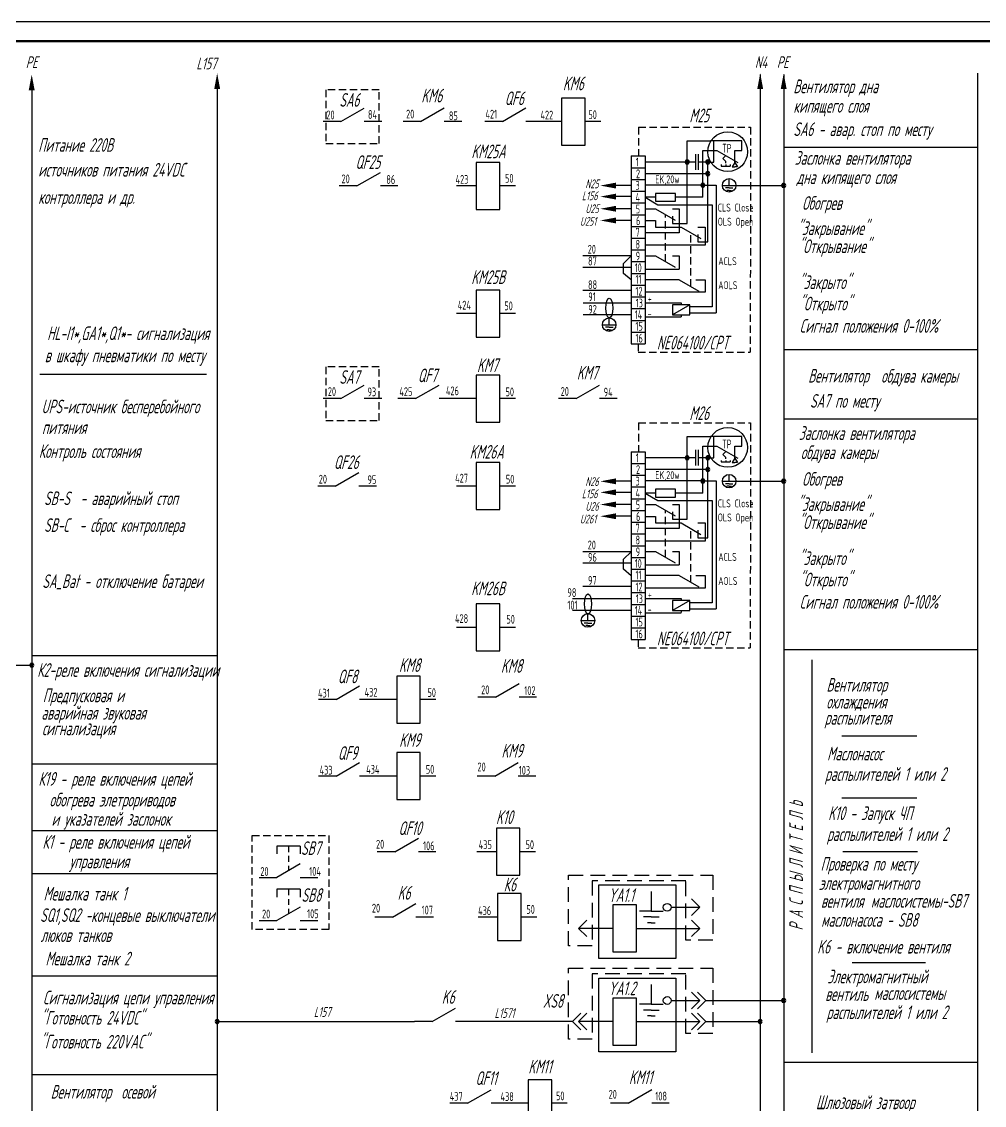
# Model space of a CAD drawing. Header units: millimetres. Extents: x 294 to 6216, y -3442 to 2720.
# Drawn here: x 1822.1 to 2068.2, y 532.4 to 809.3 of the extents above; entities that cross this region are included whole.
import ezdxf

# ---------------------------------------------------------------- set-up
doc = ezdxf.new("R2010")
doc.units = ezdxf.units.MM
doc.header["$LTSCALE"] = 15
for name, pattern in [('HIDDEN', [0.375, 0.25, -0.125]), ('HIDDEN2', [0.1875, 0.125, -0.0625]), ('K5LT_BASIC', [0]), ('K5LT_THIN', [0])]:
    doc.linetypes.add(name, pattern=pattern)
for name, color, linetype, lineweight in [('0.35 TEXT', 7, 'Continuous', 35), ('LWT 0.6', 7, 'Continuous', 50), ('LWT 0.7', 7, 'Continuous', 70)]:
    doc.layers.add(name, color=color, linetype=linetype, lineweight=lineweight)
doc.layers.add('ШТРИХОВАЯ', color=7, linetype='HIDDEN')
doc.layers.add('ШТРИХОВАЯ 2', color=7, linetype='HIDDEN2')
doc.styles.add('33', font='gost.shx', dxfattribs={"width": 0.75, "oblique": 15, "height": 2.5})
doc.styles.add('34', font='gost.shx', dxfattribs={"width": 0.75, "oblique": 15, "height": 3.5})

# ---------------------------------------------------------------- blocks, each defined once
blk = doc.blocks.new('НР контакт')
at = {"linetype": 'K5LT_BASIC'}
for p, q in [((4.5, 0), (10.5, 3.46)), ((4.5, 0), (0, 0)), ((15, 0), (10.5, 0))]:
    blk.add_line(p, q, dxfattribs=at)
blk = doc.blocks.new('Реле')
at = {"linetype": 'K5LT_BASIC'}
for p, q in [((5, 6), (5, -6)), ((11, 6), (5, 6)), ((11, -6), (11, 6)), ((5, 0), (0, 0)), ((15, 0), (11, 0)), ((5, -6), (11, -6))]:
    blk.add_line(p, q, dxfattribs=at)
blk = doc.blocks.new('Конденсатор постоянный')
at = {"linetype": 'K5LT_BASIC'}
for p, q in [((4.25, 0), (0, 0)), ((4.25, 4), (4.25, -4)), ((5.75, -4), (5.75, 4)), ((10, 0), (5.75, 0))]:
    blk.add_line(p, q, dxfattribs=at)
blk = doc.blocks.new('UZIEMIENIE')
for p, q in [((0, 0), (4.85, 0)), ((2.43, 0), (2.43, 2.43)), ((2.43, -0.92), (1.05, -0.92)), ((2.43, -1.78), (1.64, -1.78)), ((2.43, -0.92), (3.8, -0.92)), ((2.43, -1.78), (3.21, -1.78))]:
    blk.add_line(p, q)
blk.add_circle((2.43, 0), 2.43)
blk = doc.blocks.new('Кнопка НР без фикс лев')
at = {"linetype": 'K5LT_BASIC'}
for p, q in [((10.5, 8), (4.5, 8)), ((4.5, 8), (4.5, 6)), ((10.5, 8), (10.5, 6)), ((10.5, 3.46), (4.5, 0)), ((0, 0), (4.5, 0)), ((10.5, 0), (15, 0))]:
    blk.add_line(p, q, dxfattribs=at)
at = {"linetype": 'K5LT_THIN'}
for p, q in [((7.5, 8), (7.5, 6.5)), ((7.5, 5.5), (7.5, 4)), ((7.5, 3), (7.5, 1.73))]:
    blk.add_line(p, q, dxfattribs=at)

msp = doc.modelspace()

# ---------------------------------------------------------------- linework, layer by layer
for p, q in [((2675.845, 809.294, -0.041), (1625.845, 809.294, -0.041)), ((2010.892, 795.789, -0.041), (2010.892, 223.304, -0.041)), ((2016.892, 795.789, -0.041), (2016.892, 223.304, -0.041)), ((2066.454, 796.101, -0.041), (2066.454, 644.341, -0.041)), ((1872.083, 792.101, -0.041), (1872.083, 224.444, -0.041)), ((1824.672, 791.789, -0.041), (1824.672, 223.304, -0.041)), ((1992.245, 778.847, -0.041), (1998.146, 778.847, -0.041)), ((1992.245, 757.731, -0.041), (1992.245, 778.847, -0.041)), ((2006.153, 778.847, -0.041), (1998.146, 778.847, -0.041)), ((1999.024, 773.435, -0.041), (1999.024, 778.847, -0.041)), ((2006.153, 776.409, -0.041), (2006.153, 778.847, -0.041)), ((1996.229, 764.414, -0.041), (1996.229, 776.386, -0.041)), ((1996.229, 776.386, -0.041), (1999.82, 776.386, -0.041)), ((2004.403, 776.409, -0.041), (2006.153, 776.409, -0.041)), ((2016.892, 777.214, -0.041), (2066.454, 777.214, -0.041)), ((1977.876, 774.974, -0.041), (1981.445, 774.974, -0.041)), ((1977.876, 774.974, -0.041), (1977.876, 762.974, -0.041)), ((1981.445, 774.974, -0.041), (1981.445, 762.974, -0.041)), ((1997.245, 773.435, -0.041), (1998.457, 773.435, -0.041)), ((1997.483, 753.002, -0.041), (1997.483, 773.435, -0.041)), ((1998.457, 773.435, -0.041), (1999.024, 773.435, -0.041)), ((2004.403, 773.328, -0.041), (2003.75, 772.197, -0.041)), ((2004.403, 773.328, -0.041), (2005.056, 772.197, -0.041)), ((1977.876, 771.974, -0.041), (1981.445, 771.974, -0.041)), ((1982.639, 770.447, -0.041), (1981.445, 770.447, -0.041)), ((2003.75, 772.197, -0.041), (2004.403, 772.197, -0.041)), ((2005.056, 772.197, -0.041), (2004.403, 772.197, -0.041)), ((1977.876, 767.415, -0.041), (1974.01, 767.415, -0.041)), ((1977.876, 768.974, -0.041), (1981.445, 768.974, -0.041)), ((1996.229, 767.506, -0.041), (1981.445, 767.506, -0.041)), ((1996.229, 767.506, -0.041), (1999.605, 767.506, -0.041)), ((1999.605, 767.506, -0.041), (1999.605, 734.856, -0.041)), ((2004.679, 767.46, -0.041), (2016.892, 767.46, -0.041)), ((1977.876, 764.596, -0.041), (1974.01, 764.596, -0.041)), ((1977.876, 765.974, -0.041), (1981.445, 765.974, -0.041)), ((1984.151, 764.414, -0.041), (1981.445, 764.414, -0.041)), ((1981.445, 764.414, -0.041), (1984.712, 762.528, -0.041)), ((1996.229, 764.414, -0.041), (1989.275, 764.414, -0.041)), ((1977.876, 761.49, -0.041), (1974.01, 761.49, -0.041)), ((1977.876, 762.974, -0.041), (1981.445, 762.974, -0.041)), ((1977.876, 762.974, -0.041), (1981.445, 762.974, -0.041)), ((1977.876, 762.974, -0.041), (1977.876, 750.974, -0.041)), ((1981.445, 762.974, -0.041), (1981.445, 750.974, -0.041)), ((1981.445, 761.501, -0.041), (1984.123, 761.501, -0.041)), ((1984.712, 762.528, -0.041), (1998.611, 762.528, -0.041)), ((1988.443, 761.501, -0.041), (1990.148, 761.501, -0.041)), ((1990.148, 761.501, -0.041), (1990.148, 755.339, -0.041)), ((1998.611, 762.528, -0.041), (1998.611, 736.388, -0.041)), ((1977.876, 759.974, -0.041), (1981.445, 759.974, -0.041)), ((1977.876, 758.494, -0.041), (1974.01, 758.494, -0.041)), ((1977.876, 756.974, -0.041), (1981.445, 756.974, -0.041)), ((1981.445, 758.468, -0.041), (1984.123, 758.468, -0.041)), ((1984.123, 758.468, -0.041), (1984.123, 756.772, -0.041)), ((1984.123, 756.772, -0.041), (1990.668, 756.772, -0.041)), ((1988.443, 757.731, -0.041), (1992.245, 757.731, -0.041)), ((1994.988, 756.772, -0.041), (1996.839, 756.772, -0.041)), ((1996.839, 756.772, -0.041), (1996.839, 752.157, -0.041)), ((1977.876, 753.974, -0.041), (1981.445, 753.974, -0.041)), ((1990.148, 755.339, -0.041), (1981.445, 755.339, -0.041)), ((1977.876, 750.974, -0.041), (1981.445, 750.974, -0.041)), ((1977.876, 750.974, -0.041), (1981.445, 750.974, -0.041)), ((1977.876, 750.974, -0.041), (1981.445, 750.974, -0.041)), ((1977.876, 750.974, -0.041), (1977.876, 726.974, -0.041)), ((1996.839, 752.157, -0.041), (1981.445, 752.157, -0.041)), ((1981.445, 750.974, -0.041), (1981.445, 726.974, -0.041)), ((1994.988, 753.002, -0.041), (1997.483, 753.002, -0.041)), ((1977.876, 749.442, -0.041), (1965.518, 749.442, -0.041)), ((1977.876, 749.442, -0.041), (1975.922, 747.489, -0.041)), ((1977.876, 747.974, -0.041), (1981.445, 747.974, -0.041)), ((1981.445, 749.501, -0.041), (1984.123, 749.501, -0.041)), ((1988.443, 749.501, -0.041), (1990.148, 749.501, -0.041)), ((1990.148, 749.501, -0.041), (1990.148, 746.036, -0.041)), ((1977.876, 746.508, -0.041), (1965.518, 746.508, -0.041)), ((1975.922, 744.978, -0.041), (1975.922, 747.489, -0.041)), ((1977.876, 743.294, -0.041), (1975.922, 744.978, -0.041)), ((1977.876, 744.974, -0.041), (1981.445, 744.974, -0.041)), ((1981.445, 746.036, -0.041), (1990.148, 746.036, -0.041)), ((1990.148, 743.339, -0.041), (1981.445, 743.339, -0.041)), ((1994.468, 743.339, -0.041), (1996.839, 743.339, -0.041)), ((1996.839, 743.339, -0.041), (1996.839, 740.157, -0.041)), ((1977.876, 740.564, -0.041), (1965.518, 740.564, -0.041)), ((1977.876, 741.974, -0.041), (1981.445, 741.974, -0.041)), ((1996.839, 740.157, -0.041), (1981.445, 740.157, -0.041)), ((1977.876, 737.37, -0.041), (1965.634, 737.37, -0.041)), ((1977.876, 738.974, -0.041), (1981.445, 738.974, -0.041)), ((1981.445, 737.439, -0.041), (1990.696, 737.439, -0.041)), ((1992.898, 736.927, -0.041), (1988.494, 734.384, -0.041)), ((1990.696, 737.439, -0.041), (1990.696, 736.927, -0.041)), ((1977.876, 734.374, -0.041), (1965.634, 734.374, -0.041)), ((1977.876, 735.974, -0.041), (1981.445, 735.974, -0.041)), ((1981.445, 733.846, -0.041), (1990.696, 733.846, -0.041)), ((1990.696, 734.384, -0.041), (1990.696, 733.873, -0.041)), ((1998.611, 736.388, -0.041), (1992.898, 736.388, -0.041)), ((1992.898, 734.856, -0.041), (1999.605, 734.856, -0.041)), ((1977.876, 732.974, -0.041), (1981.445, 732.974, -0.041)), ((1977.876, 729.974, -0.041), (1981.445, 729.974, -0.041)), ((1977.876, 726.974, -0.041), (1981.445, 726.974, -0.041)), ((2016.892, 725.495, -0.041), (2066.454, 725.495, -0.041)), ((1826.767, 719.237, -0.041), (1869.365, 719.237, -0.041)), ((2016.892, 707.842, -0.041), (2066.454, 707.842, -0.041)), ((1992.245, 703.271, -0.041), (1998.146, 703.271, -0.041)), ((1992.245, 682.155, -0.041), (1992.245, 703.271, -0.041)), ((1996.229, 688.838, -0.041), (1996.229, 700.81, -0.041)), ((1996.229, 700.81, -0.041), (1999.82, 700.81, -0.041)), ((2006.153, 703.271, -0.041), (1998.146, 703.271, -0.041)), ((1999.024, 697.859, -0.041), (1999.024, 703.271, -0.041)), ((2004.403, 700.833, -0.041), (2006.153, 700.833, -0.041)), ((2006.153, 700.833, -0.041), (2006.153, 703.271, -0.041)), ((1977.876, 699.398, -0.041), (1981.445, 699.398, -0.041)), ((1977.876, 699.398, -0.041), (1977.876, 687.398, -0.041)), ((1981.445, 699.398, -0.041), (1981.445, 687.398, -0.041)), ((1997.245, 697.859, -0.041), (1998.457, 697.859, -0.041)), ((1997.483, 677.426, -0.041), (1997.483, 697.859, -0.041)), ((1998.457, 697.859, -0.041), (1999.024, 697.859, -0.041)), ((1977.876, 696.398, -0.041), (1981.445, 696.398, -0.041)), ((2004.403, 697.752, -0.041), (2003.75, 696.62, -0.041)), ((2003.75, 696.62, -0.041), (2004.403, 696.62, -0.041)), ((2004.403, 697.752, -0.041), (2005.056, 696.62, -0.041)), ((2005.056, 696.62, -0.041), (2004.403, 696.62, -0.041)), ((1977.876, 693.398, -0.041), (1981.445, 693.398, -0.041)), ((1982.639, 694.871, -0.041), (1981.445, 694.871, -0.041)), ((1977.876, 691.839, -0.041), (1974.01, 691.839, -0.041)), ((1977.876, 690.398, -0.041), (1981.445, 690.398, -0.041)), ((1996.229, 691.93, -0.041), (1981.445, 691.93, -0.041)), ((1996.229, 691.93, -0.041), (1999.605, 691.93, -0.041)), ((1999.605, 691.93, -0.041), (1999.605, 659.28, -0.041)), ((2004.679, 691.884, -0.041), (2016.892, 691.884, -0.041)), ((1977.876, 689.02, -0.041), (1974.01, 689.02, -0.041)), ((1977.876, 687.398, -0.041), (1981.445, 687.398, -0.041)), ((1977.876, 687.398, -0.041), (1981.445, 687.398, -0.041)), ((1977.876, 687.398, -0.041), (1977.876, 675.398, -0.041)), ((1984.151, 688.838, -0.041), (1981.445, 688.838, -0.041)), ((1981.445, 688.838, -0.041), (1984.712, 686.952, -0.041)), ((1981.445, 687.398, -0.041), (1981.445, 675.398, -0.041)), ((1984.712, 686.952, -0.041), (1998.611, 686.952, -0.041)), ((1996.229, 688.838, -0.041), (1989.275, 688.838, -0.041)), ((1998.611, 686.952, -0.041), (1998.611, 660.812, -0.041)), ((1977.876, 685.914, -0.041), (1974.01, 685.914, -0.041)), ((1977.876, 684.398, -0.041), (1981.445, 684.398, -0.041)), ((1981.445, 685.925, -0.041), (1984.123, 685.925, -0.041)), ((1988.443, 685.925, -0.041), (1990.148, 685.925, -0.041)), ((1990.148, 685.925, -0.041), (1990.148, 679.763, -0.041)), ((1977.876, 682.918, -0.041), (1974.01, 682.918, -0.041)), ((1977.876, 681.398, -0.041), (1981.445, 681.398, -0.041)), ((1981.445, 682.892, -0.041), (1984.123, 682.892, -0.041)), ((1984.123, 682.892, -0.041), (1984.123, 681.196, -0.041)), ((1984.123, 681.196, -0.041), (1990.668, 681.196, -0.041)), ((1988.443, 682.155, -0.041), (1992.245, 682.155, -0.041)), ((1994.988, 681.196, -0.041), (1996.839, 681.196, -0.041)), ((1996.839, 681.196, -0.041), (1996.839, 676.581, -0.041)), ((1990.148, 679.763, -0.041), (1981.445, 679.763, -0.041)), ((1977.876, 678.398, -0.041), (1981.445, 678.398, -0.041)), ((1996.839, 676.581, -0.041), (1981.445, 676.581, -0.041)), ((1994.988, 677.426, -0.041), (1997.483, 677.426, -0.041)), ((1977.876, 673.866, -0.041), (1965.518, 673.866, -0.041)), ((1977.876, 673.866, -0.041), (1975.922, 671.912, -0.041)), ((1977.876, 675.398, -0.041), (1981.445, 675.398, -0.041)), ((1977.876, 675.398, -0.041), (1981.445, 675.398, -0.041)), ((1977.876, 675.398, -0.041), (1981.445, 675.398, -0.041)), ((1977.876, 675.398, -0.041), (1977.876, 651.398, -0.041)), ((1981.445, 675.398, -0.041), (1981.445, 651.398, -0.041)), ((1981.445, 673.925, -0.041), (1984.123, 673.925, -0.041)), ((1988.443, 673.925, -0.041), (1990.148, 673.925, -0.041)), ((1990.148, 673.925, -0.041), (1990.148, 670.46, -0.041)), ((2066.454, 673.079, -0.041), (2066.454, 223.509, -0.041)), ((1977.876, 670.932, -0.041), (1965.518, 670.932, -0.041)), ((1975.922, 669.402, -0.041), (1975.922, 671.912, -0.041)), ((1977.876, 672.398, -0.041), (1981.445, 672.398, -0.041)), ((1981.445, 670.46, -0.041), (1990.148, 670.46, -0.041)), ((1977.876, 667.718, -0.041), (1975.922, 669.402, -0.041)), ((1977.876, 669.398, -0.041), (1981.445, 669.398, -0.041)), ((1990.148, 667.763, -0.041), (1981.445, 667.763, -0.041)), ((1994.468, 667.763, -0.041), (1996.839, 667.763, -0.041)), ((1996.839, 667.763, -0.041), (1996.839, 664.581, -0.041)), ((1977.876, 664.988, -0.041), (1965.518, 664.988, -0.041)), ((1977.876, 666.398, -0.041), (1981.445, 666.398, -0.041)), ((1996.839, 664.581, -0.041), (1981.445, 664.581, -0.041)), ((1977.876, 663.398, -0.041), (1981.445, 663.398, -0.041)), ((1981.445, 661.862, -0.041), (1990.696, 661.862, -0.041)), ((1990.696, 661.862, -0.041), (1990.696, 661.351, -0.041)), ((1977.876, 661.794, -0.041), (1962.891, 661.794, -0.041)), ((1977.876, 660.398, -0.041), (1981.445, 660.398, -0.041)), ((1992.898, 661.351, -0.041), (1988.494, 658.808, -0.041)), ((1998.611, 660.812, -0.041), (1992.898, 660.812, -0.041)), ((1992.898, 659.28, -0.041), (1999.605, 659.28, -0.041)), ((1977.876, 658.798, -0.041), (1962.891, 658.798, -0.041)), ((1977.876, 657.398, -0.041), (1981.445, 657.398, -0.041)), ((1981.445, 658.27, -0.041), (1990.696, 658.27, -0.041)), ((1990.696, 658.808, -0.041), (1990.696, 658.297, -0.041)), ((1977.876, 654.398, -0.041), (1981.445, 654.398, -0.041)), ((1977.876, 651.398, -0.041), (1981.445, 651.398, -0.041)), ((2016.892, 648.829, -0.041), (2066.454, 648.829, -0.041)), ((1824.672, 647.321, -0.041), (1872.083, 647.321, -0.041)), ((2024.097, 646.227, -0.02), (2024.097, 545.81, -0.02)), ((1803.726, 644.87, -0.041), (1824.679, 644.87, -0.041)), ((2031.788, 626.771, -0.041), (2050.925, 626.771, -0.041)), ((1824.672, 619.618, -0.041), (1872.083, 619.618, -0.041)), ((2031.788, 610.971, -0.041), (2050.925, 610.971, -0.041)), ((1824.672, 602.618, -0.041), (1872.083, 602.618, -0.041)), ((2031.972, 597.209, -0.041), (2051.109, 597.209, -0.041)), ((1824.672, 591.601, -0.041), (1872.083, 591.601, -0.041)), ((1969.611, 569.886, -0.041), (1969.611, 588.694, -0.041)), ((1969.611, 588.694, -0.041), (1989.325, 588.694, -0.041)), ((1983.045, 587.046, -0.041), (1983.045, 582.046, -0.041)), ((1989.325, 588.694, -0.041), (1989.325, 569.886, -0.041)), ((1995.488, 582.994, -0.041), (1993.366, 585.116, -0.041)), ((1973.252, 583.611, -0.041), (1973.252, 571.611, -0.041)), ((1979.252, 583.611, -0.041), (1973.252, 583.611, -0.041)), ((1979.252, 571.611, -0.041), (1979.252, 583.611, -0.041)), ((1983.045, 582.046, -0.041), (1980.045, 582.046, -0.041)), ((1983.045, 582.046, -0.041), (1986.045, 582.046, -0.041)), ((1988.119, 582.994, -0.041), (1995.488, 582.994, -0.041)), ((1995.488, 582.994, -0.041), (1993.366, 580.873, -0.041)), ((1964.43, 577.611, -0.041), (1966.551, 579.732, -0.041)), ((1983.045, 580.546, -0.041), (1981.045, 580.546, -0.041)), ((1983.045, 579.046, -0.041), (1982.045, 579.046, -0.041)), ((1983.045, 580.546, -0.041), (1985.045, 580.546, -0.041)), ((1983.045, 579.046, -0.041), (1984.045, 579.046, -0.041)), ((1995.488, 577.611, -0.041), (1993.366, 579.732, -0.041)), ((1973.252, 577.611, -0.041), (1964.43, 577.611, -0.041)), ((1973.252, 577.611, -0.041), (1964.43, 577.611, -0.041)), ((1964.43, 577.611, -0.041), (1966.551, 575.489, -0.041)), ((1979.252, 577.611, -0.041), (1995.488, 577.611, -0.041)), ((1995.488, 577.611, -0.041), (1993.366, 575.489, -0.041)), ((1973.252, 571.611, -0.041), (1979.252, 571.611, -0.041)), ((1989.325, 569.886, -0.041), (1969.611, 569.886, -0.041)), ((2034.373, 568.856, -0.041), (2053.173, 568.856, -0.041)), ((1824.672, 565.467, -0.041), (1872.083, 565.467, -0.041)), ((1969.611, 546.066, -0.041), (1969.611, 564.874, -0.041)), ((1969.611, 564.874, -0.041), (1989.325, 564.874, -0.041)), ((1983.045, 563.226, -0.041), (1983.045, 558.226, -0.041)), ((1989.325, 564.874, -0.041), (1989.325, 546.066, -0.041)), ((1973.252, 559.791, -0.041), (1973.252, 547.791, -0.041)), ((1979.252, 559.791, -0.041), (1973.252, 559.791, -0.041)), ((1979.252, 547.791, -0.041), (1979.252, 559.791, -0.041)), ((1995.488, 559.175, -0.041), (1993.366, 561.296, -0.041)), ((1996.988, 559.175, -0.041), (1994.866, 561.296, -0.041)), ((1983.045, 558.226, -0.041), (1980.045, 558.226, -0.041)), ((1983.045, 556.726, -0.041), (1981.045, 556.726, -0.041)), ((1983.045, 558.226, -0.041), (1986.045, 558.226, -0.041)), ((1983.045, 556.726, -0.041), (1985.045, 556.726, -0.041)), ((1988.119, 559.175, -0.041), (1995.488, 559.175, -0.041)), ((1995.488, 559.175, -0.041), (1993.366, 557.054, -0.041)), ((1996.988, 559.175, -0.041), (1994.866, 557.054, -0.041)), ((1996.988, 559.175, -0.041), (2016.887, 559.175, -0.041)), ((1962.93, 553.791, -0.041), (1965.051, 555.912, -0.041)), ((1964.43, 553.791, -0.041), (1966.551, 555.912, -0.041)), ((1983.045, 555.226, -0.041), (1982.045, 555.226, -0.041)), ((1983.045, 555.226, -0.041), (1984.045, 555.226, -0.041)), ((1995.488, 553.791, -0.041), (1993.366, 555.912, -0.041)), ((1996.988, 553.791, -0.041), (1994.866, 555.912, -0.041)), ((1872.083, 553.791, -0.041), (1922.524, 553.791, -0.041)), ((1936.421, 553.791, -0.041), (1934.244, 553.791, -0.041)), ((1962.93, 553.791, -0.041), (1936.421, 553.791, -0.041)), ((1962.93, 553.791, -0.041), (1965.051, 551.67, -0.041)), ((1973.252, 553.791, -0.041), (1964.43, 553.791, -0.041)), ((1964.43, 553.791, -0.041), (1966.551, 551.67, -0.041)), ((1979.252, 553.791, -0.041), (1995.488, 553.791, -0.041)), ((1995.488, 553.791, -0.041), (1993.366, 551.67, -0.041)), ((1996.988, 553.791, -0.041), (1994.866, 551.67, -0.041)), ((1996.988, 553.791, -0.041), (2010.892, 553.791, -0.041)), ((1989.325, 546.066, -0.041), (1969.611, 546.066, -0.041)), ((1973.252, 547.791, -0.041), (1979.252, 547.791, -0.041)), ((2016.892, 543.389, -0.041), (2066.454, 543.389, -0.041)), ((1824.672, 540.254, -0.041), (1872.083, 540.254, -0.041))]:
    msp.add_line(p, q)
at = {"linetype": 'K5LT_BASIC'}
for p, q in [((1999.82, 776.386, -0.041), (2005.173, 773.297, -0.041)), ((2004.403, 773.328, -0.041), (2004.403, 776.409, -0.041)), ((1989.005, 773.435, -0.041), (1981.445, 773.435, -0.041)), ((1992.245, 773.435, -0.041), (1989.005, 773.435, -0.041)), ((2000.937, 772.764, -0.041), (2000.937, 772.379, -0.041)), ((2001.322, 774.305, -0.041), (2002.092, 775.075, -0.041)), ((2001.322, 774.305, -0.041), (2002.092, 773.535, -0.041)), ((2002.092, 773.149, -0.041), (2002.092, 773.535, -0.041)), ((2002.092, 772.764, -0.041), (2002.092, 772.379, -0.041)), ((2003.248, 772.764, -0.041), (2003.248, 772.379, -0.041)), ((1997.483, 770.447, -0.041), (1982.639, 770.447, -0.041)), ((2000.937, 772.379, -0.041), (2001.322, 772.379, -0.041)), ((2001.322, 772.379, -0.041), (2003.248, 772.379, -0.041)), ((1984.123, 761.501, -0.041), (1989.163, 758.592, -0.041)), ((1988.443, 759.638, -0.041), (1988.443, 757.731, -0.041)), ((1990.668, 756.772, -0.041), (1995.708, 753.863, -0.041)), ((1994.988, 754.909, -0.041), (1994.988, 753.002, -0.041)), ((1984.123, 749.501, -0.041), (1989.163, 746.592, -0.041)), ((1990.148, 743.339, -0.041), (1995.188, 740.43, -0.041)), ((1999.82, 700.81, -0.041), (2005.173, 697.721, -0.041)), ((2004.403, 697.752, -0.041), (2004.403, 700.833, -0.041)), ((1989.005, 697.859, -0.041), (1981.445, 697.859, -0.041)), ((1992.245, 697.859, -0.041), (1989.005, 697.859, -0.041)), ((2001.322, 698.729, -0.041), (2002.092, 699.499, -0.041)), ((2001.322, 698.729, -0.041), (2002.092, 697.958, -0.041)), ((2002.092, 697.573, -0.041), (2002.092, 697.958, -0.041)), ((2000.937, 697.188, -0.041), (2000.937, 696.803, -0.041)), ((2000.937, 696.803, -0.041), (2001.322, 696.803, -0.041)), ((2001.322, 696.803, -0.041), (2003.248, 696.803, -0.041)), ((2002.092, 697.188, -0.041), (2002.092, 696.803, -0.041)), ((2003.248, 697.188, -0.041), (2003.248, 696.803, -0.041)), ((1997.483, 694.871, -0.041), (1982.639, 694.871, -0.041)), ((1984.123, 685.925, -0.041), (1989.163, 683.016, -0.041)), ((1988.443, 684.062, -0.041), (1988.443, 682.155, -0.041)), ((1990.668, 681.196, -0.041), (1995.708, 678.287, -0.041)), ((1994.988, 679.333, -0.041), (1994.988, 677.426, -0.041)), ((1984.123, 673.925, -0.041), (1989.163, 671.016, -0.041)), ((1990.148, 667.763, -0.041), (1995.188, 664.854, -0.041))]:
    msp.add_line(p, q, dxfattribs=at)
at = {"elevation": -0.041}
for points in [[(1824.672, 791.789, 1.5, 0, 0), (1824.672, 795.789, 0, 0, 0)], [(1872.083, 792.101, 1.5, 0, 0), (1872.083, 796.101, 0, 0, 0)], [(2010.892, 792.101, 1.5, 0, 0), (2010.892, 796.101, 0, 0, 0)], [(2016.892, 792.101, 1.5, 0, 0), (2016.892, 796.101, 0, 0, 0)], [(1974.01, 767.415, 1.5, 0, 0), (1970.01, 767.415, 0, 0, 0)], [(1974.01, 764.596, 1.5, 0, 0), (1970.01, 764.596, 0, 0, 0)], [(1974.01, 761.49, 1.5, 0, 0), (1970.01, 761.49, 0, 0, 0)], [(1974.01, 758.494, 1.5, 0, 0), (1970.01, 758.494, 0, 0, 0)], [(1974.01, 691.839, 1.5, 0, 0), (1970.01, 691.839, 0, 0, 0)], [(1974.01, 689.02, 1.5, 0, 0), (1970.01, 689.02, 0, 0, 0)], [(1974.01, 685.914, 1.5, 0, 0), (1970.01, 685.914, 0, 0, 0)], [(1974.01, 682.918, 1.5, 0, 0), (1970.01, 682.918, 0, 0, 0)]]:
    msp.add_lwpolyline(points, format="xyseb", dxfattribs=at)
for points in [[(1984.151, 765.425), (1984.151, 763.403), (1989.275, 763.403), (1989.275, 765.425)], [(1988.494, 734.384), (1992.898, 734.384), (1992.898, 736.927), (1988.494, 736.927)], [(1984.151, 689.849), (1984.151, 687.827), (1989.275, 687.827), (1989.275, 689.849)], [(1988.494, 658.808), (1992.898, 658.808), (1992.898, 661.351), (1988.494, 661.351)]]:
    msp.add_lwpolyline(points, close=True, dxfattribs=at)
for centre, radius in [((2002.582, 776.074, -0.041), 5.073), ((2002.582, 700.498, -0.041), 5.073), ((1987.119, 582.994, -0.041), 1), ((1987.119, 559.175, -0.041), 1)]:
    msp.add_circle(centre, radius)
for centre in [(1972.311, 736.098, -0.041), (1966.871, 660.522, -0.041)]:
    msp.add_ellipse(centre, major_axis=(0, -2.534), ratio=0.3524779)
at = {"layer": 'LWT 0.6'}
msp.add_line((1645.845, 804.294, -0.041), (2670.845, 804.294, -0.041), dxfattribs=at)
at = {"layer": 'LWT 0.7'}
for centre, start, end in [((1992.245, 773.435, -0.041), 0, 180), ((1992.245, 773.435, -0.041), 180, 0), ((1997.483, 773.435, -0.041), 0, 180), ((1997.483, 773.435, -0.041), 180, 0), ((1997.483, 770.447, -0.041), 0, 180), ((1997.483, 770.447, -0.041), 180, 0), ((1996.229, 767.506, -0.041), 0, 180), ((1996.229, 767.506, -0.041), 180, 0), ((2016.892, 767.46, -0.041), 0, 180), ((2016.892, 767.46, -0.041), 180, 0), ((1992.245, 697.859, -0.041), 0, 180), ((1992.245, 697.859, -0.041), 180, 0), ((1997.483, 697.859, -0.041), 0, 180), ((1997.483, 697.859, -0.041), 180, 0), ((1997.483, 694.871, -0.041), 0, 180), ((1996.229, 691.93, -0.041), 0, 180), ((1997.483, 694.871, -0.041), 180, 0), ((2016.892, 691.884, -0.041), 0, 180), ((1996.229, 691.93, -0.041), 180, 0), ((2016.892, 691.884, -0.041), 180, 0), ((1824.679, 644.87, -0.041), 0, 180), ((1824.679, 644.87, -0.041), 180, 0), ((2016.887, 559.175, -0.041), 0, 180), ((2016.887, 559.175, -0.041), 180, 0), ((1872.083, 553.791, -0.041), 0, 180), ((2010.892, 553.791, -0.041), 0, 180), ((1872.083, 553.791, -0.041), 180, 0), ((2010.892, 553.791, -0.041), 180, 0)]:
    msp.add_arc(centre, 0.375, start, end, dxfattribs=at)
at = {"layer": 'ШТРИХОВАЯ'}
for p, q in [((1961.854, 573.124, -0.041), (1961.854, 591.239, -0.041)), ((1961.854, 591.239, -0.041), (1998.786, 591.239, -0.041)), ((1998.786, 591.239, -0.041), (1998.786, 574.576, -0.041)), ((1991.87, 589.787, -0.041), (1967.94, 589.787, -0.041)), ((1967.94, 589.787, -0.041), (1967.94, 573.124, -0.041)), ((1991.87, 574.576, -0.041), (1991.87, 589.787, -0.041)), ((1998.786, 574.576, -0.041), (1991.87, 574.576, -0.041)), ((1967.94, 573.124, -0.041), (1961.854, 573.124, -0.041)), ((1961.854, 549.305, -0.041), (1961.854, 567.419, -0.041)), ((1961.854, 567.419, -0.041), (1998.786, 567.419, -0.041)), ((1991.87, 565.968, -0.041), (1967.94, 565.968, -0.041)), ((1967.94, 565.968, -0.041), (1967.94, 549.305, -0.041)), ((1991.87, 550.757, -0.041), (1991.87, 565.968, -0.041)), ((1998.786, 567.419, -0.041), (1998.786, 550.757, -0.041)), ((1967.94, 549.305, -0.041), (1961.854, 549.305, -0.041)), ((1998.786, 550.757, -0.041), (1991.87, 550.757, -0.041))]:
    msp.add_line(p, q, dxfattribs=at)
at = {"layer": 'ШТРИХОВАЯ', "linetype": 'HIDDEN2', "elevation": -0.041}
msp.add_lwpolyline([(1880.991, 601.363), (1900.599, 601.363), (1900.599, 577.335), (1880.991, 577.335)], close=True, dxfattribs=at)
at = {"layer": 'ШТРИХОВАЯ 2'}
for p, q in [((1979.778, 782.323, -0.041), (2008.443, 782.323, -0.041)), ((1979.778, 782.323, -0.041), (1979.778, 774.974, -0.041)), ((2008.443, 782.323, -0.041), (2008.325, 724.845, -0.041)), ((1986.643, 748.046, -0.041), (1986.643, 760.046, -0.041)), ((1993.188, 741.585, -0.041), (1993.188, 755.317, -0.041)), ((1979.66, 726.974, -0.041), (1979.66, 724.845, -0.041)), ((1979.66, 724.845, -0.041), (2008.325, 724.845, -0.041)), ((1979.778, 706.747, -0.041), (2008.443, 706.747, -0.041)), ((1979.778, 706.747, -0.041), (1979.778, 699.398, -0.041)), ((2008.443, 706.747, -0.041), (2008.325, 649.269, -0.041)), ((1986.643, 672.47, -0.041), (1986.643, 684.47, -0.041)), ((1993.188, 666.008, -0.041), (1993.188, 679.741, -0.041)), ((1979.66, 651.398, -0.041), (1979.66, 649.269, -0.041)), ((1979.66, 649.269, -0.041), (2008.325, 649.269, -0.041))]:
    msp.add_line(p, q, dxfattribs=at)
at = {"layer": 'ШТРИХОВАЯ 2', "elevation": -0.041}
for points in [[(1899.819, 778.197), (1913.49, 778.197), (1913.49, 791.869), (1899.819, 791.869)], [(1899.819, 707.391), (1913.49, 707.391), (1913.49, 721.062), (1899.819, 721.062)]]:
    msp.add_lwpolyline(points, close=True, dxfattribs=at)

# ---------------------------------------------------------------- block references
for name, p in [('Реле', (1955.109, 783.777, -0.041)), ('НР контакт', (1899.166, 783.766, -0.041)), ('НР контакт', (1919.592, 783.777, -0.041)), ('НР контакт', (1940.495, 783.777, -0.041)), ('Реле', (1933.299, 767.307, -0.041)), ('НР контакт', (1903.299, 767.307, -0.041)), ('Реле', (1933.299, 734.689, -0.041)), ('Реле', (1933.299, 712.97, -0.041)), ('НР контакт', (1899.166, 712.97, -0.041)), ('НР контакт', (1918.299, 712.97, -0.041)), ('НР контакт', (1959.34, 712.97, -0.041)), ('Реле', (1933.299, 690.642, -0.041)), ('НР контакт', (1897.782, 690.642, -0.041)), ('Реле', (1933.299, 654.531, -0.041)), ('Реле', (1912.98, 636.085, -0.041)), ('НР контакт', (1938.749, 636.69, -0.041)), ('НР контакт', (1897.98, 636.085, -0.041)), ('Реле', (1912.98, 616.511, -0.041)), ('НР контакт', (1897.98, 616.511, -0.041)), ('НР контакт', (1938.531, 616.511, -0.041)), ('Реле', (1938.489, 597.199, -0.041)), ('Кнопка НР без фикс лев', (1882.797, 590.621, -0.041)), ('НР контакт', (1913.012, 597.199, -0.041)), ('Кнопка НР без фикс лев', (1882.797, 579.602, -0.041)), ('Реле', (1938.774, 580.491, -0.041)), ('НР контакт', (1912.38, 580.491, -0.041)), ('НР контакт', (1922.524, 553.791, -0.041)), ('Реле', (1946.587, 532.93, -0.02)), ('НР контакт', (1931.587, 532.93, -0.02)), ('НР контакт', (1972.657, 532.939, -0.02))]:
    msp.add_blockref(name, p)
for name, p, xscale, yscale, zscale in [('Конденсатор постоянный', (1992.245, 773.435, -0.041), 0.5, 0.5, 0.5), ('UZIEMIENIE', (2001.23, 767.46, -0.041), 0.711002539814217, 0.711002539817855, 0.7110025398181037), ('UZIEMIENIE', (1970.56, 731.849, -0.041), 0.711002539814217, 0.711002539817855, 0.7110025398181037), ('Конденсатор постоянный', (1992.245, 697.859, -0.041), 0.5, 0.5, 0.5), ('UZIEMIENIE', (2001.23, 691.884, -0.041), 0.711002539814217, 0.711002539817855, 0.7110025398181037), ('UZIEMIENIE', (1965.12, 656.273, -0.041), 0.711002539814217, 0.711002539817855, 0.7110025398181037)]:
    msp.add_blockref(name, p, dxfattribs=dict(xscale=xscale, yscale=yscale, zscale=zscale))

# ---------------------------------------------------------------- texts
at = {"style": '33', "width": 0.8}
for s, p in [('TP', (2001.151, 775.825, -0.041)), ('1', (1979.08, 772.29, -0.041)), ('2', (1979.147, 769.297, -0.041)), ('3', (1979.031, 766.34, -0.041)), ('4', (1979.031, 763.292, -0.041)), ('5', (1979.08, 760.29, -0.041)), ('6', (1979.147, 757.297, -0.041)), ('7', (1979.031, 754.34, -0.041)), ('8', (1979.031, 751.292, -0.041)), ('9', (1979.08, 748.29, -0.041)), ('10', (1978.83, 745.297, -0.041)), ('11', (1979.031, 742.34, -0.041)), ('12', (1979.031, 739.292, -0.041)), ('13', (1979.08, 736.29, -0.041)), ('14', (1978.83, 733.297, -0.041)), ('15', (1979.031, 730.34, -0.041)), ('16', (1979.031, 727.292, -0.041)), ('TP', (2001.151, 700.248, -0.041)), ('1', (1979.08, 696.713, -0.041)), ('2', (1979.147, 693.721, -0.041)), ('3', (1979.031, 690.764, -0.041)), ('4', (1979.031, 687.716, -0.041)), ('5', (1979.08, 684.713, -0.041)), ('6', (1979.147, 681.721, -0.041)), ('7', (1979.031, 678.764, -0.041)), ('8', (1979.031, 675.716, -0.041)), ('9', (1979.08, 672.713, -0.041)), ('10', (1978.83, 669.721, -0.041)), ('11', (1979.031, 666.764, -0.041)), ('12', (1979.031, 663.716, -0.041)), ('13', (1979.08, 660.713, -0.041)), ('14', (1978.83, 657.721, -0.041)), ('15', (1979.031, 654.764, -0.041)), ('16', (1979.031, 651.716, -0.041))]:
    msp.add_text(s, height=2.25, dxfattribs=at).set_placement(p)
at = {"layer": '0.35 TEXT', "oblique": 15}
for s, height, style, width, p in [('PE', 3, '33', 0.8, (1823.167, 797.437, -0.041)), ('N4', 3, '33', 0.8, (2009.54, 797.437, -0.041)), ('PE', 3, '33', 0.8, (2015.156, 797.437, -0.041)), ('L157', 3, '33', 0.8, (1866.77, 797.115, -0.041)), ('KM6', 3.5, '34', 0.75, (1960.449, 791.746, -0.041)), ('KM6', 3.5, '34', 0.75, (1924.271, 788.649, -0.041)), ('Вентилятор дна  ', 3.5, '34', 0.75, (2019.372, 791.019, -0.041)), ('SA6', 3.5, '34', 0.75, (1903.308, 787.548, -0.041)), ('QF6', 3.5, '34', 0.75, (1945.575, 787.966, -0.041)), ('M25', 3.5, '34', 0.75, (1992.781, 783.584, -0.041)), ('кипящего слоя', 3.5, '34', 0.75, (2019.372, 786.041, -0.041)), ('SA6 - авар. стоп по месту', 3.5, '34', 0.75, (2019.351, 780.059, -0.041)), ('Питание 220В', 3.5, '34', 0.75, (1826.329, 776.037, -0.041)), ('KМ25А', 3.5, '34', 0.75, (1937.06, 774.4, -0.041)), ('Заслонка вентилятора ', 3.5, '34', 0.75, (2019.687, 772.731, -0.041)), ('источников питания 24VDC', 3.5, '34', 0.75, (1826.329, 769.721, -0.041)), ('QF25', 3.5, '34', 0.75, (1907.418, 771.65, -0.041)), ('дна кипящего слоя', 3.5, '34', 0.75, (2020.201, 767.817, -0.041)), ('N25', 2.25, '33', 0.8, (1966.183, 766.728, -0.041)), ('контроллера и др.', 3.5, '34', 0.75, (1826.329, 762.721, -0.041)), ('L156', 2.25, '33', 0.8, (1965.302, 763.674, -0.041)), ('Обогрев', 3.5, '34', 0.75, (2021.608, 761.205, -0.041)), ('U25', 2.25, '33', 0.8, (1966.205, 760.379, -0.041)), ('U251', 2.25, '33', 0.8, (1964.803, 757.143, -0.041)), ('"Закрывание"', 3.5, '34', 0.75, (2020.334, 754.778, -0.041)), ('"Открывание"', 3.5, '34', 0.75, (2020.678, 750.157, -0.041)), ('KМ25B', 3.5, '34', 0.75, (1937.039, 742.261, -0.041)), ('"Закрыто"', 3.5, '34', 0.75, (2020.743, 740.963, -0.041)), ('"Открыто"', 3.5, '34', 0.75, (2020.856, 735.505, -0.041)), ('HL-I1*,GA1*,Q1*- сигнализация ', 3.5, '34', 0.75, (1828.634, 727.917, -0.041)), ('Cигнал положения 0-100%%%', 3.5, '34', 0.75, (2020.921, 729.806, -0.041)), ('NE064100/CPT', 3.5, '34', 0.75, (1984.476, 725.523, -0.041)), ('в шкафу пневматики по месту', 3.5, '34', 0.75, (1828.022, 722.284, -0.041)), ('KM7', 3.5, '34', 0.75, (1938.496, 719.757, -0.041)), ('SA7', 3.5, '34', 0.75, (1903.308, 716.742, -0.041)), ('QF7', 3.5, '34', 0.75, (1923.379, 717.16, -0.041)), ('KM7', 3.5, '34', 0.75, (1964.02, 717.843, -0.041)), ('Вентилятор ', 3.5, '34', 0.75, (2023.156, 717.077, -0.041)), ('обдува камеры', 3.5, '34', 0.75, (2041.82, 717.04, -0.041)), ('UPS-источник бесперебойного ', 3.5, '34', 0.75, (1827.175, 709.214, -0.041)), ('SA7 по месту', 3.5, '34', 0.75, (2023.611, 710.644, -0.041)), ('M26', 3.5, '34', 0.75, (1992.781, 707.506, -0.041)), ('питяния', 3.5, '34', 0.75, (1827.31, 703.911, -0.041)), ('Заслонка вентилятора ', 3.5, '34', 0.75, (2020.768, 702.426, -0.041)), ('Контроль состояния', 3.5, '34', 0.75, (1826.483, 697.807, -0.041)), ('KМ26А', 3.5, '34', 0.75, (1936.604, 697.635, -0.041)), ('обдува камеры', 3.5, '34', 0.75, (2021.281, 697.512, -0.041)), ('QF26', 3.5, '34', 0.75, (1901.9, 694.985, -0.041)), ('N26', 2.25, '33', 0.8, (1966.183, 690.65, -0.041)), ('Обогрев', 3.5, '34', 0.75, (2021.608, 690.698, -0.041)), ('L156', 2.25, '33', 0.8, (1965.298, 687.528, -0.041)), ('SB-S  - аварийный стоп', 3.5, '34', 0.75, (1827.834, 685.75, -0.041)), ('"Закрывание"', 3.5, '34', 0.75, (2020.334, 684.27, -0.041)), ('U26', 2.25, '33', 0.8, (1966.205, 684.301, -0.041)), ('SB-С  - сброс контроллера', 3.5, '34', 0.75, (1827.844, 678.903, -0.041)), ('U261', 2.25, '33', 0.8, (1964.803, 681.065, -0.041)), ('"Открывание"', 3.5, '34', 0.75, (2020.678, 679.65, -0.041)), ('"Закрыто"', 3.5, '34', 0.75, (2020.743, 670.456, -0.041)), ('SA_Bat - отключение батареи', 3.5, '34', 0.75, (1827.383, 664.565, -0.041)), ('"Открыто"', 3.5, '34', 0.75, (2020.856, 664.998, -0.041)), ('KМ26B', 3.5, '34', 0.75, (1937.011, 662.743, -0.041)), ('Cигнал положения 0-100%%%', 3.5, '34', 0.75, (2020.921, 659.299, -0.041)), ('NE064100/CPT', 3.5, '34', 0.75, (1984.476, 649.946, -0.041)), ('К2-реле включения сигнализации', 3.5, '34', 0.75, (1826.093, 641.883, -0.041)), ('KM8', 3.5, '34', 0.75, (1918.547, 643.125, -0.041)), ('KM8', 3.5, '34', 0.75, (1944.615, 642.917, -0.041)), ('QF8', 3.5, '34', 0.75, (1902.921, 640.236, -0.041)), ('Вентилятор ', 3.5, '34', 0.75, (2027.836, 638.102, -0.041)), ('Предпусковая и ', 3.5, '34', 0.75, (1827.509, 635.395, -0.041)), ('аварийная звуковая', 3.5, '34', 0.75, (1827.14, 630.953, -0.041)), ('охлаждения', 3.5, '34', 0.75, (2027.792, 633.771, -0.041)), ('распылителя', 3.5, '34', 0.75, (2027.367, 629.675, -0.041)), ('сигнализация', 3.5, '34', 0.75, (1827.325, 626.962, -0.041)), ('KM9', 3.5, '34', 0.75, (1918.609, 623.98, -0.041)), ('QF9', 3.5, '34', 0.75, (1902.921, 620.662, -0.041)), ('KM9', 3.5, '34', 0.75, (1944.757, 621.246, -0.041)), ('Маслонасос', 3.5, '34', 0.75, (2027.985, 620.508, -0.041)), ('К19 - реле включения цепей ', 3.5, '34', 0.75, (1826.39, 614.06, -0.041)), ('распылителей 1 или 2', 3.5, '34', 0.75, (2027.432, 615.299, -0.041)), ('обогрева элетрориводов', 3.5, '34', 0.75, (1829.236, 608.747, -0.041)), ('и указателей заслонок', 3.5, '34', 0.75, (1829.746, 603.821, -0.041)), ('K10', 3.5, '34', 0.75, (1943.349, 604.271, -0.041)), ('K10 - Запуск ЧП', 3.5, '34', 0.75, (2028.271, 605.287, -0.041)), ('QF10', 3.5, '34', 0.75, (1918.414, 601.449, -0.041)), ('К1 - реле включения цепей ', 3.5, '34', 0.75, (1827.41, 597.954, -0.041)), ('распылителей 1 или 2', 3.5, '34', 0.75, (2027.952, 599.948, -0.041)), ('SB7', 3.5, '34', 0.75, (1893.515, 596.351, -0.041)), ('управления', 3.5, '34', 0.75, (1834.336, 592.981, -0.041)), ('Проверка по месту', 3.5, '34', 0.75, (2026.324, 592.359, -0.041)), ('К6', 3.5, '34', 0.75, (1945.324, 587.068, -0.041)), ('электромагнитного', 3.5, '34', 0.75, (2025.921, 587.447, -0.041)), ('Мешалка танк 1', 3.5, '34', 0.75, (1827.693, 584.73, -0.041)), ('SB8', 3.5, '34', 0.75, (1893.639, 584.379, -0.041)), ('K6', 3.5, '34', 0.75, (1918.211, 584.931, -0.041)), ('YA1.1', 3.5, '34', 0.75, (1972.06, 584.358, -0.041)), ('вентиля', 3.5, '34', 0.75, (2026.419, 582.86, -0.041)), ('маслосистемы-SB7', 3.5, '34', 0.75, (2039.188, 582.896, -0.061)), ('SQ1,SQ2 -концевые выключатели', 3.5, '34', 0.75, (1826.807, 579.24, -0.041)), ('маслонасоса - SB8', 3.5, '34', 0.75, (2026.48, 578.02, -0.041)), ('люков танков', 3.5, '34', 0.75, (1826.949, 574.122, -0.041)), ('K6 - включение вентиля', 3.5, '34', 0.75, (2025.47, 571.183, -0.041)), ('Мешалка танк 2', 3.5, '34', 0.75, (1828.197, 568.136, -0.041)), (' Электромагнитный', 3.5, '34', 0.75, (2026.708, 563.571, -0.041)), ('YA1.2', 3.5, '34', 0.75, (1972.06, 560.538, -0.041)), ('Сигнализация цепи управления', 3.5, '34', 0.75, (1827.575, 558.193, -0.041)), ('K6', 3.5, '34', 0.75, (1929.487, 558.328, -0.041)), ('XS8', 3.5, '34', 0.75, (1955.321, 557.322, -0.041)), ('вентиль', 3.5, '34', 0.75, (2027.513, 559.073, -0.041)), ('маслосистемы', 3.5, '34', 0.75, (2040.049, 559.338, -0.041)), ('"Готовность 24VDC"', 3.5, '34', 0.75, (1826.972, 553.02, -0.041)), ('L157', 2.5, '33', 0.8, (1896.81, 554.988, -0.041)), ('L1571', 2.5, '33', 0.8, (1942.986, 554.715, -0.041)), ('распылителей 1 или 2', 3.5, '34', 0.75, (2027.835, 554.416, -0.041)), ('"Готовность 220VAC"', 3.5, '34', 0.75, (1826.839, 546.911, -0.041)), ('KM11', 3.5, '34', 0.75, (1951.618, 540.53, -0.02)), ('QF11', 3.5, '34', 0.75, (1938.084, 537.582, -0.02)), ('KM11', 3.5, '34', 0.75, (1977.337, 537.811, -0.02)), ('Вентилятор', 3.5, '34', 0.75, (1829.532, 534.114, -0.041)), ('осевой ', 3.5, '34', 0.75, (1847.597, 534.107, -0.041)), ('Шлюзовый затвоор', 3.5, '34', 0.75, (2025.119, 531.407, -0.02))]:
    msp.add_text(s, height=height, dxfattribs=dict(at, style=style, width=width)).set_placement(p)
at = {"layer": '0.35 TEXT', "style": '33'}
for s, height, width, p in [('20', 2.25, 0.774574, (1899.999, 784.343, -0.041)), ('84', 2.25, 0.774574, (1910.639, 784.45, -0.041)), ('20', 2.25, 0.774574, (1920.373, 784.554, -0.041)), ('421', 2.25, 0.774574, (1940.669, 784.537, -0.041)), ('422', 2.25, 0.774574, (1954.725, 784.307, -0.041)), ('50', 2.25, 0.774574, (1966.965, 784.393, -0.041)), ('85', 2.25, 0.774574, (1931.304, 784.122, -0.041)), ('20', 2.25, 0.774574, (1903.874, 768.009, -0.041)), ('86', 2.25, 0.774574, (1915.321, 767.836, -0.041)), ('423', 2.25, 0.774574, (1933.022, 767.859, -0.041)), ('50', 2.25, 0.774574, (1945.665, 768.155, -0.041)), ('EK,20w', 2.025, 0.8, (1984.055, 767.996, -0.041)), ('CLS Close', 2.025, 0.8, (2000.051, 760.771, -0.041)), ('OLS Open', 2.025, 0.8, (2000.051, 757.175, -0.041)), ('20', 2.25, 0.774574, (1966.796, 750.021, -0.041)), ('87', 2.25, 0.774574, (1966.892, 747.008, -0.041)), ('ACLS', 2.025, 0.8, (2000.19, 747.073, -0.041)), ('88', 2.25, 0.774574, (1966.889, 740.963, -0.041)), ('AOLS', 2.025, 0.8, (2000.169, 740.937, -0.041)), ('91', 2.25, 0.774574, (1966.951, 737.873, -0.041)), ('424', 2.25, 0.774574, (1933.581, 735.729, -0.041)), ('50', 2.25, 0.774574, (1945.487, 735.554, -0.041)), ('92', 2.25, 0.774574, (1966.951, 734.657, -0.041)), ('+', 2.025, 0.8, (1982.164, 737.501, -0.041)), ('-', 2.025, 0.8, (1982.119, 733.692, -0.041)), ('20', 2.25, 0.774574, (1900.369, 713.648, -0.041)), ('93', 2.25, 0.774574, (1910.507, 713.574, -0.041)), ('425', 2.25, 0.774574, (1918.654, 713.617, -0.041)), ('426', 2.25, 0.774574, (1930.566, 713.836, -0.041)), ('50', 2.25, 0.774574, (1945.792, 713.573, -0.041)), ('20', 2.25, 0.774574, (1959.893, 713.681, -0.041)), ('94', 2.25, 0.774574, (1970.883, 713.521, -0.041)), ('20', 2.25, 0.774574, (1898.055, 691.263, -0.041)), ('95', 2.25, 0.774574, (1910.507, 691.124, -0.041)), ('427', 2.25, 0.774574, (1932.912, 691.52, -0.041)), ('50', 2.25, 0.774574, (1945.876, 691.259, -0.041)), ('EK,20w', 2.025, 0.8, (1984.055, 692.419, -0.041)), ('CLS Close', 2.025, 0.8, (2000.051, 685.195, -0.041)), ('OLS Open', 2.025, 0.8, (2000.051, 681.599, -0.041)), ('20', 2.25, 0.774574, (1966.796, 674.445, -0.041)), ('96', 2.25, 0.774574, (1966.88, 671.3, -0.041)), ('ACLS', 2.025, 0.8, (2000.19, 671.497, -0.041)), ('97', 2.25, 0.774574, (1966.889, 665.387, -0.041)), ('AOLS', 2.025, 0.8, (2000.169, 665.361, -0.041)), ('98', 2.25, 0.774574, (1961.609, 662.296, -0.041)), ('+', 2.025, 0.8, (1982.164, 661.924, -0.041)), ('101', 2.25, 0.774574, (1961.609, 659.08, -0.041)), ('428', 2.25, 0.774574, (1932.886, 655.647, -0.041)), ('50', 2.25, 0.774574, (1946.009, 655.472, -0.041)), ('-', 2.025, 0.8, (1982.119, 658.116, -0.041)), ('20', 2.25, 0.774574, (1939.563, 637.438, -0.041)), ('431', 2.25, 0.774574, (1897.861, 636.593, -0.041)), ('432', 2.25, 0.774574, (1909.772, 636.813, -0.041)), ('50', 2.25, 0.774574, (1925.836, 636.735, -0.041)), ('102', 2.25, 0.774574, (1950.589, 637.248, -0.041)), ('433', 2.25, 0.774574, (1898.26, 616.908, -0.041)), ('434', 2.25, 0.774574, (1910.172, 617.127, -0.041)), ('50', 2.25, 0.774574, (1925.411, 617.102, -0.041)), ('20', 2.25, 0.774574, (1938.625, 617.734, -0.041)), ('103', 2.25, 0.774574, (1949.178, 616.854, -0.041)), ('20', 2.25, 0.774574, (1912.687, 597.985, -0.041)), ('106', 2.25, 0.774574, (1924.724, 597.579, -0.041)), ('435', 2.25, 0.774574, (1938.938, 597.86, -0.041)), ('50', 2.25, 0.774574, (1950.907, 597.865, -0.041)), ('20', 2.25, 0.774574, (1883.113, 591.013, -0.041)), ('104', 2.25, 0.774574, (1895.616, 591.042, -0.041)), ('20', 2.25, 0.774574, (1883.551, 580.146, -0.041)), ('105', 2.25, 0.774574, (1895.08, 580.213, -0.041)), ('20', 2.25, 0.774574, (1911.647, 581.646, -0.041)), ('107', 2.25, 0.774574, (1924.351, 581.159, -0.041)), ('436', 2.25, 0.774574, (1938.779, 581.008, -0.041)), ('50', 2.25, 0.774574, (1951.118, 581.317, -0.041)), ('437', 2.25, 0.774574, (1931.544, 533.561, -0.02)), ('438', 2.25, 0.774574, (1944.512, 533.497, -0.02)), ('50', 2.25, 0.774574, (1958.69, 533.674, -0.02)), ('20', 2.25, 0.774574, (1972.142, 534.083, -0.02)), ('108', 2.25, 0.774574, (1984.075, 533.621, -0.02))]:
    msp.add_text(s, height=height, dxfattribs=dict(at, width=width)).set_placement(p)
at = {"layer": '0.35 TEXT', "style": '34', "oblique": 15, "width": 0.75}
msp.add_text('Р А С П Ы Л И Т Е Л Ь', height=3.5, rotation=90, dxfattribs=at).set_placement((2021.809, 577.083, -0.041))

doc.saveas('drawing.dxf')
